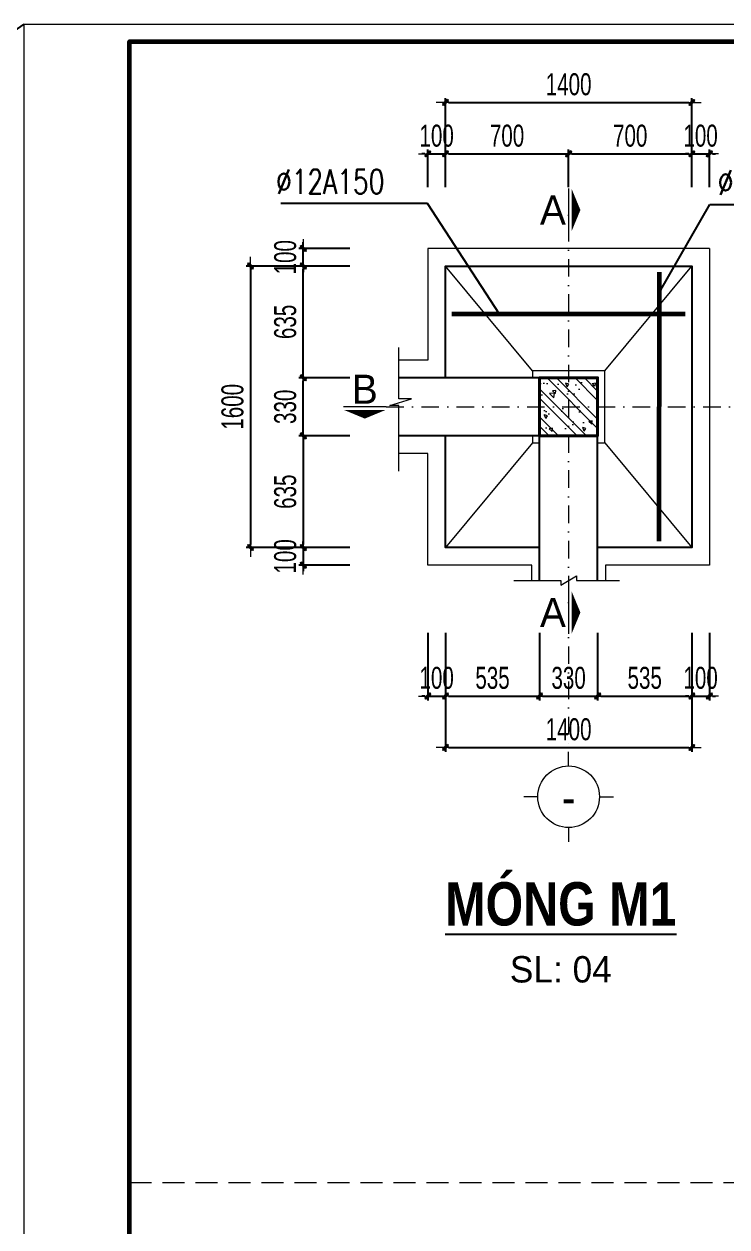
# Model space of a CAD drawing. Header units: millimetres. Extents: x -211129 to 461116, y -574633 to 115.
# Drawn here: x -99409 to -95415, y -538527 to -531691 of the extents above; entities that cross this region are included whole.
import ezdxf
from ezdxf.enums import TextEntityAlignment as Align

# ---------------------------------------------------------------- set-up
doc = ezdxf.new("R2010")
doc.units = ezdxf.units.MM
doc.header["$MEASUREMENT"] = 0
doc.header["$PDMODE"] = 32
doc.linetypes.add('DASHDOT', pattern=[1, 0.5, -0.25, 0, -0.25])
doc.linetypes.add('HIDDEN', pattern=[0.375, 0.25, -0.125])
doc.layers.get('Defpoints').update_dxf_attribs({"color": 1})
doc.layers.add('KCS_Plotter', color=11, linetype='Continuous', plot=False)
for name, color, linetype, lineweight in [('Khungten_LCDI', 7, 'Continuous', 5), ('LC Dim', 8, 'Continuous', 18), ('LC Hatch', 252, 'Continuous', 9), ('LC ISO', 153, 'Continuous', 13), ('LC Khac', 4, 'Continuous', 9), ('LC MANH DUT', 35, 'HIDDEN', 5), ('LC Net dam2', 6, 'Continuous', 40), ('LC Net dam3', 1, 'Continuous', 60), ('LC Net manh', 133, 'Continuous', 5), ('LC Net thay', 63, 'Continuous', 25), ('LC Net truc', 79, 'DASHDOT', 13), ('LC Text1', 3, 'Continuous', 20), ('LC Text2', 7, 'Continuous', 25)]:
    doc.layers.add(name, color=color, linetype=linetype, lineweight=lineweight)
doc.styles.add('HOATBIF', font='hoatbif.shx', dxfattribs={"width": 0.7})
doc.styles.add('Khungten', font='VHAVAN.TTF', dxfattribs={"width": 0.9, "height": 5000})
doc.styles.add('LC 1', font='VHAVANB.TTF')
doc.styles.add('LC 3', font='vnsimli.shx', dxfattribs={"width": 0.75})
doc.styles.add('LC3', font='VHARIALB.TTF', dxfattribs={"width": 0.8})
doc.styles.add('Title', font='VHBLACK.TTF', dxfattribs={"width": 0.8})
doc.dimstyles.new('1-100(1-50)', dxfattribs={"dimscale": 50, "dimtxt": 2.5, "dimasz": 0.35, "dimexe": 0.5, "dimexo": 0, "dimgap": 0.8, "dimtad": 1, "dimdec": 0, "dimzin": 0, "dimdsep": 46, "dimtxsty": 'HOATBIF', "dimblk1": 'DOT', "dimblk2": 'DOT', "dimsah": 1, "dimcen": -1, "dimdle": 1, "dimclrd": 256, "dimclre": 256, "dimclrt": 4, "dimadec": 3, "dimazin": 2, "dimtfac": 0.333333, "dimtdec": 0, "dimtix": 1, "dimtmove": 2, "dimatfit": 3, "dimldrblk": 'DOT', "dimfxl": 1, "dimtvp": 0.833333, "dimtolj": 1, "dimtzin": 0, "dimarcsym": 0})

# ---------------------------------------------------------------- blocks, each defined once
blk = doc.blocks.new('lcdi fix')
at = {"layer": 'Defpoints', "lineweight": 0}
blk.add_lwpolyline([(-1200, -14850), (-1200, 14850), (40800, 14850), (40800, -14850)], close=True, dxfattribs=at)
at = {"layer": 'Khungten_LCDI', "color": 5, "lineweight": 60}
blk.add_lwpolyline([(0, -14650), (0, 14650), (40600, 14650), (40600, -14650)], close=True, dxfattribs=at)
at = {"color": 7, "style": 'Khungten', "width": 0.8}
for tag, p in [('REVISION', (39499, -10746)), ('NGAYHT', (39546, -11609))]:
    blk.add_attdef(tag, text='', height=200, dxfattribs=at).set_placement(p, align=Align.CENTER)
at = {"layer": 'LC Text1', "color": 3, "style": 'LC 1', "width": 1.834006}
for tag, p, p2 in [('TENBANVE1', (36913, -8886), (40339, -8886)), ('TENBANVE2', (36913, -9562), (40339, -9562))]:
    blk.add_attdef(tag, text='', height=250, dxfattribs=at).set_placement(p, p2, align=Align.FIT)
at = {"layer": 'LC Text1', "style": 'Title', "width": 0.7}
blk.add_attdef('SOBANVE', text='', height=250, dxfattribs=at).set_placement((39562, -13896), align=Align.CENTER)
blk = doc.blocks.new('TIEUDE1')
at = {"layer": 'LC Text2', "color": 7, "style": 'LC 1'}
blk.add_attdef('TIªU§Ò', text='', height=5, dxfattribs=at).set_placement((0, 0), align=Align.BOTTOM_CENTER)
blk.add_attdef('TL', text='', height=3, dxfattribs=at).set_placement((0, -2), align=Align.TOP_CENTER)
blk = doc.blocks.new('DOT')
at = {"layer": 'LC Dim'}
blk.add_line((-3, 0), (3, 0), dxfattribs=at)
at = {"layer": 'LC Dim', "color": 4}
blk.add_line((-1, -1), (1, 1), dxfattribs=at)
blk.add_lwpolyline([(0.5, 1), (-1, -0.5), (-0.5, -1), (1, 0.5)], close=True, dxfattribs=at)
blk = doc.blocks.new('*D212')
at = {"layer": 'Defpoints', "color": 0, "ltscale": 2, "transparency": 16777216}
for p in [(-97114.7, -535150.5), (-97014.7, -535150.5), (-97014.7, -535510.1)]:
    blk.add_point(p, dxfattribs=at)
at = {"layer": 'LC Dim', "lineweight": -2, "ltscale": 2, "transparency": 16777216}
for p, q in [((-97114.7, -535150.5), (-97114.7, -535535.1)), ((-97014.7, -535150.5), (-97014.7, -535535.1)), ((-97132.2, -535510.1), (-97149.7, -535510.1)), ((-97114.7, -535510.1), (-97014.7, -535510.1)), ((-96997.2, -535510.1), (-96979.7, -535510.1))]:
    blk.add_line(p, q, dxfattribs=at)
at = {"layer": 'LC Dim', "lineweight": -2, "ltscale": 2, "transparency": 16777216, "xscale": 17.5, "yscale": 17.5, "zscale": 17.5}
blk.add_blockref('DOT', (-97114.7, -535510.1), dxfattribs=at)
at = {"layer": 'LC Dim', "lineweight": -2, "ltscale": 2, "transparency": 16777216, "xscale": 17.5, "yscale": 17.5, "zscale": 17.5, "rotation": 180}
blk.add_blockref('DOT', (-97014.7, -535510.1), dxfattribs=at)
at = {"layer": 'LC Dim', "color": 4, "ltscale": 2, "transparency": 16777216, "insert": (-97064.7, -535407.6), "char_height": 125, "attachment_point": 5, "style": 'HOATBIF'}
blk.add_mtext('\\A1;100', dxfattribs=at)
blk = doc.blocks.new('_Dot')
at = {"color": 0, "linetype": 'ByBlock', "lineweight": -2}
blk.add_line((-0.5, 0), (-1, 0), dxfattribs=at)
at = {"color": 0, "linetype": 'ByBlock', "const_width": 0.5}
blk.add_lwpolyline([(-0.25, 0, 1), (0.25, 0, 1)], format="xyb", close=True, dxfattribs=at)
blk = doc.blocks.new('*D213')
at = {"layer": 'Defpoints', "color": 0, "transparency": 16777216}
for p in [(-97014.7, -535150.5), (-96479.7, -535150.5), (-96479.7, -535510.1)]:
    blk.add_point(p, dxfattribs=at)
at = {"layer": 'LC Dim', "lineweight": -2, "transparency": 16777216}
for p, q in [((-97014.7, -535150.5), (-97014.7, -535535.1)), ((-96479.7, -535150.5), (-96479.7, -535535.1)), ((-96997.2, -535510.1), (-96497.2, -535510.1))]:
    blk.add_line(p, q, dxfattribs=at)
at = {"layer": 'LC Dim', "lineweight": -2, "transparency": 16777216, "xscale": 17.5, "yscale": 17.5, "zscale": 17.5, "rotation": 180}
blk.add_blockref('DOT', (-97014.7, -535510.1), dxfattribs=at)
at = {"layer": 'LC Dim', "lineweight": -2, "transparency": 16777216, "xscale": 17.5, "yscale": 17.5, "zscale": 17.5}
blk.add_blockref('DOT', (-96479.7, -535510.1), dxfattribs=at)
at = {"layer": 'LC Dim', "color": 4, "transparency": 16777216, "insert": (-96747.2, -535407.6), "char_height": 125, "attachment_point": 5, "style": 'HOATBIF'}
blk.add_mtext('\\A1;535', dxfattribs=at)
blk = doc.blocks.new('*D214')
at = {"layer": 'Defpoints', "color": 0, "transparency": 16777216}
for p in [(-96149.7, -535150.5), (-95614.7, -535150.5), (-95614.7, -535510.1)]:
    blk.add_point(p, dxfattribs=at)
at = {"layer": 'LC Dim', "lineweight": -2, "transparency": 16777216}
for p, q in [((-96149.7, -535150.5), (-96149.7, -535535.1)), ((-95614.7, -535150.5), (-95614.7, -535535.1)), ((-96132.2, -535510.1), (-95632.2, -535510.1))]:
    blk.add_line(p, q, dxfattribs=at)
at = {"layer": 'LC Dim', "lineweight": -2, "transparency": 16777216, "xscale": 17.5, "yscale": 17.5, "zscale": 17.5, "rotation": 180}
blk.add_blockref('DOT', (-96149.7, -535510.1), dxfattribs=at)
at = {"layer": 'LC Dim', "lineweight": -2, "transparency": 16777216, "xscale": 17.5, "yscale": 17.5, "zscale": 17.5}
blk.add_blockref('DOT', (-95614.7, -535510.1), dxfattribs=at)
at = {"layer": 'LC Dim', "color": 4, "transparency": 16777216, "insert": (-95882.2, -535407.6), "char_height": 125, "attachment_point": 5, "style": 'HOATBIF'}
blk.add_mtext('\\A1;535', dxfattribs=at)
blk = doc.blocks.new('*D215')
at = {"layer": 'Defpoints', "color": 0, "transparency": 16777216}
for p in [(-95614.7, -535150.5), (-95514.7, -535150.5), (-95514.7, -535510.1)]:
    blk.add_point(p, dxfattribs=at)
at = {"layer": 'LC Dim', "lineweight": -2, "transparency": 16777216}
for p, q in [((-95614.7, -535150.5), (-95614.7, -535535.1)), ((-95514.7, -535150.5), (-95514.7, -535535.1)), ((-95632.2, -535510.1), (-95649.7, -535510.1)), ((-95614.7, -535510.1), (-95514.7, -535510.1)), ((-95497.2, -535510.1), (-95479.7, -535510.1))]:
    blk.add_line(p, q, dxfattribs=at)
at = {"layer": 'LC Dim', "lineweight": -2, "transparency": 16777216, "xscale": 17.5, "yscale": 17.5, "zscale": 17.5}
blk.add_blockref('DOT', (-95614.7, -535510.1), dxfattribs=at)
at = {"layer": 'LC Dim', "lineweight": -2, "transparency": 16777216, "xscale": 17.5, "yscale": 17.5, "zscale": 17.5, "rotation": 180}
blk.add_blockref('DOT', (-95514.7, -535510.1), dxfattribs=at)
at = {"layer": 'LC Dim', "color": 4, "transparency": 16777216, "insert": (-95564.7, -535407.6), "char_height": 125, "attachment_point": 5, "style": 'HOATBIF'}
blk.add_mtext('\\A1;100', dxfattribs=at)
blk = doc.blocks.new('*D216')
at = {"layer": 'Defpoints', "color": 0, "transparency": 16777216}
for p in [(-97014.7, -535150.5), (-95614.7, -535150.5), (-95614.7, -535802.3)]:
    blk.add_point(p, dxfattribs=at)
at = {"layer": 'LC Dim', "lineweight": -2, "transparency": 16777216}
for p, q in [((-97014.7, -535150.5), (-97014.7, -535827.3)), ((-95614.7, -535150.5), (-95614.7, -535827.3)), ((-96997.2, -535802.3), (-95632.2, -535802.3))]:
    blk.add_line(p, q, dxfattribs=at)
at = {"layer": 'LC Dim', "lineweight": -2, "transparency": 16777216, "xscale": 17.5, "yscale": 17.5, "zscale": 17.5, "rotation": 180}
blk.add_blockref('DOT', (-97014.7, -535802.3), dxfattribs=at)
at = {"layer": 'LC Dim', "lineweight": -2, "transparency": 16777216, "xscale": 17.5, "yscale": 17.5, "zscale": 17.5}
blk.add_blockref('DOT', (-95614.7, -535802.3), dxfattribs=at)
at = {"layer": 'LC Dim', "color": 4, "transparency": 16777216, "insert": (-96314.7, -535699.8), "char_height": 125, "attachment_point": 5, "style": 'HOATBIF'}
blk.add_mtext('\\A1;1400', dxfattribs=at)
blk = doc.blocks.new('*D218')
at = {"layer": 'Defpoints', "color": 0, "ltscale": 2, "transparency": 16777216}
for p in [(-97014.7, -532428.8), (-97114.7, -532618.5), (-97014.7, -532618.5)]:
    blk.add_point(p, dxfattribs=at)
at = {"layer": 'LC Dim', "lineweight": -2, "ltscale": 2, "transparency": 16777216}
for p, q in [((-97114.7, -532618.5), (-97114.7, -532403.8)), ((-97014.7, -532618.5), (-97014.7, -532403.8)), ((-97132.2, -532428.8), (-97149.7, -532428.8)), ((-97114.7, -532428.8), (-97014.7, -532428.8)), ((-96997.2, -532428.8), (-96979.7, -532428.8))]:
    blk.add_line(p, q, dxfattribs=at)
at = {"layer": 'LC Dim', "lineweight": -2, "ltscale": 2, "transparency": 16777216, "xscale": 17.5, "yscale": 17.5, "zscale": 17.5}
blk.add_blockref('DOT', (-97114.7, -532428.8), dxfattribs=at)
at = {"layer": 'LC Dim', "lineweight": -2, "ltscale": 2, "transparency": 16777216, "xscale": 17.5, "yscale": 17.5, "zscale": 17.5, "rotation": 180}
blk.add_blockref('DOT', (-97014.7, -532428.8), dxfattribs=at)
at = {"layer": 'LC Dim', "color": 4, "ltscale": 2, "transparency": 16777216, "insert": (-97064.7, -532326.3), "char_height": 125, "attachment_point": 5, "style": 'HOATBIF'}
blk.add_mtext('\\A1;100', dxfattribs=at)
blk = doc.blocks.new('*D219')
at = {"layer": 'Defpoints', "color": 0, "transparency": 16777216}
for p in [(-96314.7, -532428.8), (-97014.7, -532618.5), (-96314.7, -532618.5)]:
    blk.add_point(p, dxfattribs=at)
at = {"layer": 'LC Dim', "lineweight": -2, "transparency": 16777216}
for p, q in [((-97014.7, -532618.5), (-97014.7, -532403.8)), ((-96314.7, -532618.5), (-96314.7, -532403.8)), ((-96997.2, -532428.8), (-96332.2, -532428.8))]:
    blk.add_line(p, q, dxfattribs=at)
at = {"layer": 'LC Dim', "lineweight": -2, "transparency": 16777216, "xscale": 17.5, "yscale": 17.5, "zscale": 17.5, "rotation": 180}
blk.add_blockref('DOT', (-97014.7, -532428.8), dxfattribs=at)
at = {"layer": 'LC Dim', "lineweight": -2, "transparency": 16777216, "xscale": 17.5, "yscale": 17.5, "zscale": 17.5}
blk.add_blockref('DOT', (-96314.7, -532428.8), dxfattribs=at)
at = {"layer": 'LC Dim', "color": 4, "transparency": 16777216, "insert": (-96664.7, -532326.3), "char_height": 125, "attachment_point": 5, "style": 'HOATBIF'}
blk.add_mtext('\\A1;700', dxfattribs=at)
blk = doc.blocks.new('*D220')
at = {"layer": 'Defpoints', "color": 0, "transparency": 16777216}
for p in [(-95614.7, -532428.8), (-96314.7, -532618.5), (-95614.7, -532618.5)]:
    blk.add_point(p, dxfattribs=at)
at = {"layer": 'LC Dim', "lineweight": -2, "transparency": 16777216}
for p, q in [((-96314.7, -532618.5), (-96314.7, -532403.8)), ((-95614.7, -532618.5), (-95614.7, -532403.8)), ((-96297.2, -532428.8), (-95632.2, -532428.8))]:
    blk.add_line(p, q, dxfattribs=at)
at = {"layer": 'LC Dim', "lineweight": -2, "transparency": 16777216, "xscale": 17.5, "yscale": 17.5, "zscale": 17.5, "rotation": 180}
blk.add_blockref('DOT', (-96314.7, -532428.8), dxfattribs=at)
at = {"layer": 'LC Dim', "lineweight": -2, "transparency": 16777216, "xscale": 17.5, "yscale": 17.5, "zscale": 17.5}
blk.add_blockref('DOT', (-95614.7, -532428.8), dxfattribs=at)
at = {"layer": 'LC Dim', "color": 4, "transparency": 16777216, "insert": (-95964.7, -532326.3), "char_height": 125, "attachment_point": 5, "style": 'HOATBIF'}
blk.add_mtext('\\A1;700', dxfattribs=at)
blk = doc.blocks.new('*D221')
at = {"layer": 'Defpoints', "color": 0, "transparency": 16777216}
for p in [(-95514.7, -532428.8), (-95614.7, -532618.5), (-95514.7, -532618.5)]:
    blk.add_point(p, dxfattribs=at)
at = {"layer": 'LC Dim', "lineweight": -2, "transparency": 16777216}
for p, q in [((-95614.7, -532618.5), (-95614.7, -532403.8)), ((-95514.7, -532618.5), (-95514.7, -532403.8)), ((-95632.2, -532428.8), (-95649.7, -532428.8)), ((-95614.7, -532428.8), (-95514.7, -532428.8)), ((-95497.2, -532428.8), (-95479.7, -532428.8))]:
    blk.add_line(p, q, dxfattribs=at)
at = {"layer": 'LC Dim', "lineweight": -2, "transparency": 16777216, "xscale": 17.5, "yscale": 17.5, "zscale": 17.5}
blk.add_blockref('DOT', (-95614.7, -532428.8), dxfattribs=at)
at = {"layer": 'LC Dim', "lineweight": -2, "transparency": 16777216, "xscale": 17.5, "yscale": 17.5, "zscale": 17.5, "rotation": 180}
blk.add_blockref('DOT', (-95514.7, -532428.8), dxfattribs=at)
at = {"layer": 'LC Dim', "color": 4, "transparency": 16777216, "insert": (-95564.7, -532326.3), "char_height": 125, "attachment_point": 5, "style": 'HOATBIF'}
blk.add_mtext('\\A1;100', dxfattribs=at)
blk = doc.blocks.new('*D222')
at = {"layer": 'Defpoints', "color": 0, "transparency": 16777216}
for p in [(-95614.7, -532136.6), (-97014.7, -532618.5), (-95614.7, -532618.5)]:
    blk.add_point(p, dxfattribs=at)
at = {"layer": 'LC Dim', "lineweight": -2, "transparency": 16777216}
for p, q in [((-97014.7, -532618.5), (-97014.7, -532111.6)), ((-95614.7, -532618.5), (-95614.7, -532111.6)), ((-96997.2, -532136.6), (-95632.2, -532136.6))]:
    blk.add_line(p, q, dxfattribs=at)
at = {"layer": 'LC Dim', "lineweight": -2, "transparency": 16777216, "xscale": 17.5, "yscale": 17.5, "zscale": 17.5, "rotation": 180}
blk.add_blockref('DOT', (-97014.7, -532136.6), dxfattribs=at)
at = {"layer": 'LC Dim', "lineweight": -2, "transparency": 16777216, "xscale": 17.5, "yscale": 17.5, "zscale": 17.5}
blk.add_blockref('DOT', (-95614.7, -532136.6), dxfattribs=at)
at = {"layer": 'LC Dim', "color": 4, "transparency": 16777216, "insert": (-96314.7, -532034.1), "char_height": 125, "attachment_point": 5, "style": 'HOATBIF'}
blk.add_mtext('\\A1;1400', dxfattribs=at)
blk = doc.blocks.new('*D223')
at = {"layer": 'Defpoints', "color": 0, "transparency": 16777216}
for p in [(-96479.7, -535150.5), (-96149.7, -535150.5), (-96149.7, -535510.1)]:
    blk.add_point(p, dxfattribs=at)
at = {"layer": 'LC Dim', "lineweight": -2, "transparency": 16777216}
for p, q in [((-96479.7, -535150.5), (-96479.7, -535535.1)), ((-96149.7, -535150.5), (-96149.7, -535535.1)), ((-96462.2, -535510.1), (-96167.2, -535510.1))]:
    blk.add_line(p, q, dxfattribs=at)
at = {"layer": 'LC Dim', "lineweight": -2, "transparency": 16777216, "xscale": 17.5, "yscale": 17.5, "zscale": 17.5, "rotation": 180}
blk.add_blockref('DOT', (-96479.7, -535510.1), dxfattribs=at)
at = {"layer": 'LC Dim', "lineweight": -2, "transparency": 16777216, "xscale": 17.5, "yscale": 17.5, "zscale": 17.5}
blk.add_blockref('DOT', (-96149.7, -535510.1), dxfattribs=at)
at = {"layer": 'LC Dim', "color": 4, "transparency": 16777216, "insert": (-96314.7, -535407.6), "char_height": 125, "attachment_point": 5, "style": 'HOATBIF'}
blk.add_mtext('\\A1;330', dxfattribs=at)
blk = doc.blocks.new('*D224')
at = {"layer": 'Defpoints', "color": 0, "transparency": 16777216}
for p in [(-97822.4, -533701.4), (-97557.8, -533701.4), (-97557.8, -534031.4)]:
    blk.add_point(p, dxfattribs=at)
at = {"layer": 'LC Dim', "lineweight": -2, "transparency": 16777216}
for p, q in [((-97557.8, -533701.4), (-97847.4, -533701.4)), ((-97822.4, -534013.9), (-97822.4, -533718.9)), ((-97557.8, -534031.4), (-97847.4, -534031.4))]:
    blk.add_line(p, q, dxfattribs=at)
at = {"layer": 'LC Dim', "lineweight": -2, "transparency": 16777216, "xscale": 17.5, "yscale": 17.5, "zscale": 17.5}
for p, rotation in [((-97822.4, -533701.4), 90), ((-97822.4, -534031.4), 270)]:
    blk.add_blockref('DOT', p, dxfattribs=dict(at, rotation=rotation))
at = {"layer": 'LC Dim', "color": 4, "transparency": 16777216, "insert": (-97924.9, -533866.4), "char_height": 125, "attachment_point": 5, "rotation": 90, "style": 'HOATBIF'}
blk.add_mtext('\\A1;330', dxfattribs=at)
blk = doc.blocks.new('*D225')
at = {"layer": 'Defpoints', "color": 0, "transparency": 16777216}
for p in [(-97822.4, -532966.4), (-97557.8, -532966.4), (-97557.8, -533066.4)]:
    blk.add_point(p, dxfattribs=at)
at = {"layer": 'LC Dim', "lineweight": -2, "transparency": 16777216}
for p, q in [((-97822.4, -532948.9), (-97822.4, -532931.4)), ((-97557.8, -532966.4), (-97847.4, -532966.4)), ((-97822.4, -533066.4), (-97822.4, -532966.4)), ((-97557.8, -533066.4), (-97847.4, -533066.4)), ((-97822.4, -533083.9), (-97822.4, -533101.4))]:
    blk.add_line(p, q, dxfattribs=at)
at = {"layer": 'LC Dim', "lineweight": -2, "transparency": 16777216, "xscale": 17.5, "yscale": 17.5, "zscale": 17.5}
for p, rotation in [((-97822.4, -532966.4), 270), ((-97822.4, -533066.4), 90)]:
    blk.add_blockref('DOT', p, dxfattribs=dict(at, rotation=rotation))
at = {"layer": 'LC Dim', "color": 4, "transparency": 16777216, "insert": (-97924.9, -533016.4), "char_height": 125, "attachment_point": 5, "rotation": 90, "style": 'HOATBIF'}
blk.add_mtext('\\A1;100', dxfattribs=at)
blk = doc.blocks.new('TTRUC')
at = {"layer": 'LC ISO'}
for p, q in [((0, 6.95), (0, 10.13)), ((-6.95, 0), (-10.13, 0)), ((6.95, 0), (10.13, 0)), ((0, -6.95), (0, -10.13))]:
    blk.add_line(p, q, dxfattribs=at)
at = {"layer": 'LC Net manh'}
blk.add_circle((0, 0), 6.95, dxfattribs=at)
blk = doc.blocks.new('*D125')
at = {"layer": 'Defpoints', "color": 0, "transparency": 16777216}
for p in [(-97822.4, -533066.4), (-97557.8, -533066.4), (-97557.8, -533701.4)]:
    blk.add_point(p, dxfattribs=at)
at = {"layer": 'LC Dim', "lineweight": -2, "transparency": 16777216}
for p, q in [((-97557.8, -533066.4), (-97847.4, -533066.4)), ((-97822.4, -533683.9), (-97822.4, -533083.9)), ((-97557.8, -533701.4), (-97847.4, -533701.4))]:
    blk.add_line(p, q, dxfattribs=at)
at = {"layer": 'LC Dim', "lineweight": -2, "transparency": 16777216, "xscale": 17.5, "yscale": 17.5, "zscale": 17.5}
for p, rotation in [((-97822.4, -533066.4), 90), ((-97822.4, -533701.4), 270)]:
    blk.add_blockref('DOT', p, dxfattribs=dict(at, rotation=rotation))
at = {"layer": 'LC Dim', "color": 4, "transparency": 16777216, "insert": (-97924.9, -533383.9), "char_height": 125, "attachment_point": 5, "rotation": 90, "style": 'HOATBIF'}
blk.add_mtext('\\A1;635', dxfattribs=at)
blk = doc.blocks.new('*D126')
at = {"layer": 'Defpoints', "color": 0, "transparency": 16777216}
for p in [(-97557.8, -534031.4), (-97822.4, -534666.4), (-97557.8, -534666.4)]:
    blk.add_point(p, dxfattribs=at)
at = {"layer": 'LC Dim', "lineweight": -2, "transparency": 16777216}
for p, q in [((-97557.8, -534031.4), (-97847.4, -534031.4)), ((-97822.4, -534048.9), (-97822.4, -534648.9)), ((-97557.8, -534666.4), (-97847.4, -534666.4))]:
    blk.add_line(p, q, dxfattribs=at)
at = {"layer": 'LC Dim', "lineweight": -2, "transparency": 16777216, "xscale": 17.5, "yscale": 17.5, "zscale": 17.5}
for p, rotation in [((-97822.4, -534031.4), 90), ((-97822.4, -534666.4), 270)]:
    blk.add_blockref('DOT', p, dxfattribs=dict(at, rotation=rotation))
at = {"layer": 'LC Dim', "color": 4, "transparency": 16777216, "insert": (-97924.9, -534348.9), "char_height": 125, "attachment_point": 5, "rotation": 90, "style": 'HOATBIF'}
blk.add_mtext('\\A1;635', dxfattribs=at)
blk = doc.blocks.new('*D127')
at = {"layer": 'Defpoints', "color": 0, "transparency": 16777216}
for p in [(-97557.8, -534666.4), (-97822.4, -534766.4), (-97557.8, -534766.4)]:
    blk.add_point(p, dxfattribs=at)
at = {"layer": 'LC Dim', "lineweight": -2, "transparency": 16777216}
for p, q in [((-97822.4, -534648.9), (-97822.4, -534631.4)), ((-97557.8, -534666.4), (-97847.4, -534666.4)), ((-97822.4, -534666.4), (-97822.4, -534766.4)), ((-97557.8, -534766.4), (-97847.4, -534766.4)), ((-97822.4, -534783.9), (-97822.4, -534801.4))]:
    blk.add_line(p, q, dxfattribs=at)
at = {"layer": 'LC Dim', "lineweight": -2, "transparency": 16777216, "xscale": 17.5, "yscale": 17.5, "zscale": 17.5}
for p, rotation in [((-97822.4, -534666.4), 270), ((-97822.4, -534766.4), 90)]:
    blk.add_blockref('DOT', p, dxfattribs=dict(at, rotation=rotation))
at = {"layer": 'LC Dim', "color": 4, "transparency": 16777216, "insert": (-97924.9, -534716.4), "char_height": 125, "attachment_point": 5, "rotation": 90, "style": 'HOATBIF'}
blk.add_mtext('\\A1;100', dxfattribs=at)
blk = doc.blocks.new('*D128')
at = {"layer": 'Defpoints', "color": 0, "transparency": 16777216}
for p in [(-97557.8, -533066.4), (-98122.1, -534666.4), (-97557.8, -534666.4)]:
    blk.add_point(p, dxfattribs=at)
at = {"layer": 'LC Dim', "lineweight": -2, "transparency": 16777216}
for p, q in [((-97557.8, -533066.4), (-98147.1, -533066.4)), ((-98122.1, -533083.9), (-98122.1, -534648.9)), ((-97557.8, -534666.4), (-98147.1, -534666.4))]:
    blk.add_line(p, q, dxfattribs=at)
at = {"layer": 'LC Dim', "lineweight": -2, "transparency": 16777216, "xscale": 17.5, "yscale": 17.5, "zscale": 17.5}
for p, rotation in [((-98122.1, -533066.4), 90), ((-98122.1, -534666.4), 270)]:
    blk.add_blockref('DOT', p, dxfattribs=dict(at, rotation=rotation))
at = {"layer": 'LC Dim', "color": 4, "transparency": 16777216, "insert": (-98224.6, -533866.4), "char_height": 125, "attachment_point": 5, "rotation": 90, "style": 'HOATBIF'}
blk.add_mtext('\\A1;1600', dxfattribs=at)

msp = doc.modelspace()

# ---------------------------------------------------------------- hatches: boundary and pattern name
at = {"layer": 'LC Hatch', "ltscale": 2}
h = msp.add_hatch(dxfattribs=at)
h.set_pattern_fill('BTCT', color=256, scale=30, angle=90)
h.set_pattern_definition([(140, (-164341.01, -452751.84), (18.82564, 215.17805), [22.5, -247.5]), (85, (-164341, -452751.84), (-225.65764, -41.6254), [18, -198]), (190.4514, (-164339.44, -452733.9), (-206.83186, 173.5528), [19.12206, -210.34263]), (136.1842, (-164401, -452751.84), (49.6557, 320.1723), [33.75, -371.25]), (186.6356, (-164396.87, -452725.16), (-292.2354, 280.3988), [28.6831, -315.5139]), (81.1842, (-164401, -452751.84), (-292.2356, 280.3986), [27, -297]), (111, (-164386.01, -452721.84), (120.78567, 179.07212), [22.5, -247.5]), (56, (-164386, -452721.84), (-217.545, 72.9946), [18, -198]), (161.4514, (-164375.95, -452706.92), (-96.75915, 252.0668), [19.12206, -210.34263]), (127.5, (-164341.01, -452751.84), (-99.868156, 3.647957), [0, -195.6, 0, -201, 0, -198.75]), (97.5, (-164341.01, -452751.84), (-118.32351, 78.92086), [0, -114.6, 0, -191.1, 0, -75.75]), (57.5, (-164341.01, -452818.74), (6.76646, 160.14673), [0, -75, 0, -234, 0, -310.5]), (47.5, (-164341.01, -452848.74), (-30.0315, 174.95585), [0, -97.5, 0, -155.4, 0, -220.5]), (135, (-164341.01, -452751.84), (-79.54951, -79.54951), []), (135, (-164341.01, -452698.8), (-79.54951, -79.54951), [])])
h.paths.add_polyline_path([(-96479.7, -533701.4), (-96479.7, -534031.4), (-96149.7, -534031.4), (-96149.7, -533701.4)])

# ---------------------------------------------------------------- linework, layer by layer
at = {"layer": 'KCS_Plotter', "ltscale": 250}
msp.add_line((-141409.4, -561391.2), (-99409.4, -531691.2), dxfattribs=at)
at = {"layer": 'LC Khac', "color": 1, "ltscale": 2}
for p, q in [((-96314.7, -532626.6), (-96314.7, -532869.3)), ((-97351.5, -533866.4), (-97594.3, -533866.4)), ((-96314.7, -534914.1), (-96314.7, -535156.8))]:
    msp.add_line(p, q, dxfattribs=at)
for points in [[(-96247.7, -532748, 0, 235.7, 0), (-96296.5, -532748, 137.5, 137.5, 0)], [(-97472.9, -533933.4, 0, 235.7, 0), (-97472.9, -533884.6, 137.5, 137.5, 0)], [(-96247.7, -535035.4, 0, 235.7, 0), (-96296.5, -535035.4, 137.5, 137.5, 0)]]:
    msp.add_lwpolyline(points, format="xyseb", dxfattribs=at)
at = {"layer": 'LC MANH DUT', "ltscale": 500}
msp.add_line((-98809.4, -538275.3), (-80434.4, -538275.3), dxfattribs=at)
at = {"layer": 'LC Net dam2', "ltscale": 5}
msp.add_lwpolyline([(-96479.7, -534031.4), (-96149.7, -534031.4), (-96149.7, -533701.4), (-96479.7, -533701.4)], close=True, dxfattribs=at)
at = {"layer": 'LC Net dam3'}
for p, q in [((-95801, -534629.8), (-95798.3, -533101.9)), ((-95651.5, -533340.6), (-96978.8, -533340.6))]:
    msp.add_line(p, q, dxfattribs=at)
at = {"layer": 'LC Net manh'}
for p, q in [((-95514.7, -532966.4), (-97114.7, -532966.4)), ((-97114.7, -532966.4), (-97114.7, -533601.4)), ((-95514.7, -532966.4), (-95514.7, -534766.4)), ((-96519.7, -533661.4), (-97014.7, -533066.4)), ((-96109.7, -533661.4), (-95614.7, -533066.4)), ((-97114.7, -533601.4), (-97280, -533601.4)), ((-96519.7, -534071.4), (-97014.7, -534666.4)), ((-96109.7, -534071.4), (-95614.7, -534666.4)), ((-95514.7, -534766.4), (-96104.7, -534766.4)), ((-96104.7, -534766.4), (-96104.7, -534854.2))]:
    msp.add_line(p, q, dxfattribs=at)
at = {"layer": 'LC Net manh', "ltscale": 2}
for points in [[(-97280, -534231.8), (-97280, -533858.6), (-97330.6, -533858.6), (-97208.4, -533820.6), (-97280, -533820.6), (-97280, -533530)], [(-96625.2, -534854.2), (-96359.7, -534854.2), (-96359.7, -534880.1), (-96269.7, -534826.6), (-96269.7, -534854.2), (-96025.2, -534854.2)]]:
    msp.add_lwpolyline(points, dxfattribs=at)
at = {"layer": 'LC Net manh'}
for points in [[(-96149.7, -534071.4), (-96109.7, -534071.4), (-96109.7, -533661.4), (-96519.7, -533661.4), (-96519.7, -533701.4)], [(-96519.7, -534031.4), (-96519.7, -534071.4), (-96479.7, -534071.4)], [(-96524.7, -534854.2), (-96524.7, -534766.4), (-97114.7, -534766.4), (-97114.7, -534131.4), (-97280, -534131.4)]]:
    msp.add_lwpolyline(points, dxfattribs=at)
at = {"layer": 'LC Net thay'}
for p, q in [((-96424.7, -533701.4), (-97280, -533701.4)), ((-96424.7, -534031.4), (-97280, -534031.4)), ((-96479.7, -534854.2), (-96479.7, -534031.4)), ((-96149.7, -534854.2), (-96149.7, -534031.4))]:
    msp.add_line(p, q, dxfattribs=at)
for points in [[(-97014.7, -533701.4), (-97014.7, -533066.4), (-96424.7, -533066.4), (-95614.7, -533066.4), (-95614.7, -534666.4), (-96149.7, -534666.4)], [(-96479.7, -534666.4), (-97014.7, -534666.4), (-97014.7, -534031.4)]]:
    msp.add_lwpolyline(points, dxfattribs=at)
at = {"layer": 'LC Net truc', "ltscale": 200}
for p, q in [((-96314.7, -532626.6), (-96314.7, -535827.4)), ((-97351.5, -533866.4), (-95148.2, -533866.4))]:
    msp.add_line(p, q, dxfattribs=at)

# ---------------------------------------------------------------- block references
at = {"layer": 'LC ISO', "xscale": 25.19610424696835, "yscale": 25.19610424696835, "zscale": 25.19610424696835}
msp.add_blockref('TTRUC', (-96314.7, -536082.7), dxfattribs=at)
at = {"layer": 'LC Net thay', "xscale": 0.5000000000000013, "yscale": 0.5000000000000013, "zscale": 0.5000000000000013}
msp.add_blockref('lcdi fix', (-98809.4, -539116.2), dxfattribs=at)
at = {"layer": 'LC Text2'}
ref = msp.add_blockref('TIEUDE1', (-96358.9, -536888.2), dxfattribs=dict(at, xscale=50.00000000009664, yscale=50.00000000009664, zscale=50.00000000009664))
ref.add_attrib('TIªU§Ò', '%%Umãng m1', dxfattribs={"color": 7, "height": 246.22, "style": 'LC3', "width": 0.8}).set_placement((-96358.9, -536888.2), align=Align.BOTTOM_CENTER)
ref.add_attrib('TL', 'sl: 04', dxfattribs={"color": 7, "height": 150, "style": 'LC 1'}).set_placement((-96358.9, -536988.2), align=Align.TOP_CENTER)

# ---------------------------------------------------------------- texts
at = {"ltscale": 2, "style": 'LC 1'}
for tag, text, p in [('A', 'A', (-96404, -532748)), ('B', 'B', (-97472.9, -533766.5)), ('A', 'A', (-96404, -535035.4))]:
    msp.add_attdef(tag, text=text, height=165, dxfattribs=at).set_placement(p, align=Align.MIDDLE_CENTER)
at = {"layer": 'LC Text1', "ltscale": 0.2, "style": 'LC 1', "width": 0.9}
msp.add_text('-', height=197.3, dxfattribs=at).set_placement((-96314.7, -536243.2), align=Align.BOTTOM_CENTER)
at = {"layer": 'LC Text2', "linetype": 'ByBlock', "style": 'LC 3', "width": 0.75}
for p in [(-97977.7, -532656), (-95467.4, -532660.9)]:
    msp.add_text('%%C12A150', height=138.89, dxfattribs=at).set_placement(p)

# ---------------------------------------------------------------- dimensions: what is measured, and where the dimension line sits
at = {"layer": 'LC Dim'}
for base, p1, p2, picture, middle in [((-95614.7, -532136.6), (-97014.7, -532618.5), (-95614.7, -532618.5), '*D222', (-96314.7, -532034.1)), ((-96314.7, -532428.8), (-97014.7, -532618.5), (-96314.7, -532618.5), '*D219', (-96664.7, -532326.3)), ((-95614.7, -532428.8), (-96314.7, -532618.5), (-95614.7, -532618.5), '*D220', (-95964.7, -532326.3)), ((-95514.7, -532428.8), (-95614.7, -532618.5), (-95514.7, -532618.5), '*D221', (-95564.7, -532326.3)), ((-96479.7, -535510.1), (-97014.7, -535150.5), (-96479.7, -535150.5), '*D213', (-96747.2, -535407.6)), ((-95614.7, -535802.3), (-97014.7, -535150.5), (-95614.7, -535150.5), '*D216', (-96314.7, -535699.8)), ((-96149.7, -535510.1), (-96479.7, -535150.5), (-96149.7, -535150.5), '*D223', (-96314.7, -535407.6)), ((-95614.7, -535510.1), (-96149.7, -535150.5), (-95614.7, -535150.5), '*D214', (-95882.2, -535407.6)), ((-95514.7, -535510.1), (-95614.7, -535150.5), (-95514.7, -535150.5), '*D215', (-95564.7, -535407.6))]:
    dim = msp.add_linear_dim(base=base, p1=p1, p2=p2, dimstyle='1-100(1-50)', dxfattribs=at)
    dim.commit()
    dim.dimension.update_dxf_attribs({"geometry": picture, "text_midpoint": middle})
at = {"layer": 'LC Dim', "ltscale": 2}
for base, p1, p2, picture, middle in [((-97014.7, -532428.8), (-97114.7, -532618.5), (-97014.7, -532618.5), '*D218', (-97064.7, -532326.3)), ((-97014.7, -535510.1), (-97114.7, -535150.5), (-97014.7, -535150.5), '*D212', (-97064.7, -535407.6))]:
    dim = msp.add_linear_dim(base=base, p1=p1, p2=p2, dimstyle='1-100(1-50)', dxfattribs=at)
    dim.commit()
    dim.dimension.update_dxf_attribs({"geometry": picture, "text_midpoint": middle})
at = {"layer": 'LC Dim'}
for base, p1, p2, picture, middle in [((-97822.4, -532966.4), (-97557.8, -533066.4), (-97557.8, -532966.4), '*D225', (-97924.9, -533016.4)), ((-98122.1, -534666.4), (-97557.8, -533066.4), (-97557.8, -534666.4), '*D128', (-98224.6, -533866.4)), ((-97822.4, -533066.4), (-97557.8, -533701.4), (-97557.8, -533066.4), '*D125', (-97924.9, -533383.9)), ((-97822.4, -533701.4), (-97557.8, -534031.4), (-97557.8, -533701.4), '*D224', (-97924.9, -533866.4)), ((-97822.4, -534666.4), (-97557.8, -534031.4), (-97557.8, -534666.4), '*D126', (-97924.9, -534348.9)), ((-97822.4, -534766.4), (-97557.8, -534666.4), (-97557.8, -534766.4), '*D127', (-97924.9, -534716.4))]:
    dim = msp.add_linear_dim(base=base, p1=p1, p2=p2, angle=90, dimstyle='1-100(1-50)', dxfattribs=at)
    dim.commit()
    dim.dimension.update_dxf_attribs({"geometry": picture, "text_midpoint": middle})

# ---------------------------------------------------------------- leaders
at = {"layer": 'LC Dim', "ltscale": 2}
for points in [[(-96708.3, -533340.6), (-97117.5, -532711.4), (-97950, -532711.4)], [(-95798.3, -533214.8), (-95512.5, -532716.4), (-94839.4, -532716.4)]]:
    msp.add_leader(points, dimstyle='1-100(1-50)', dxfattribs=at)

doc.saveas('drawing.dxf')
